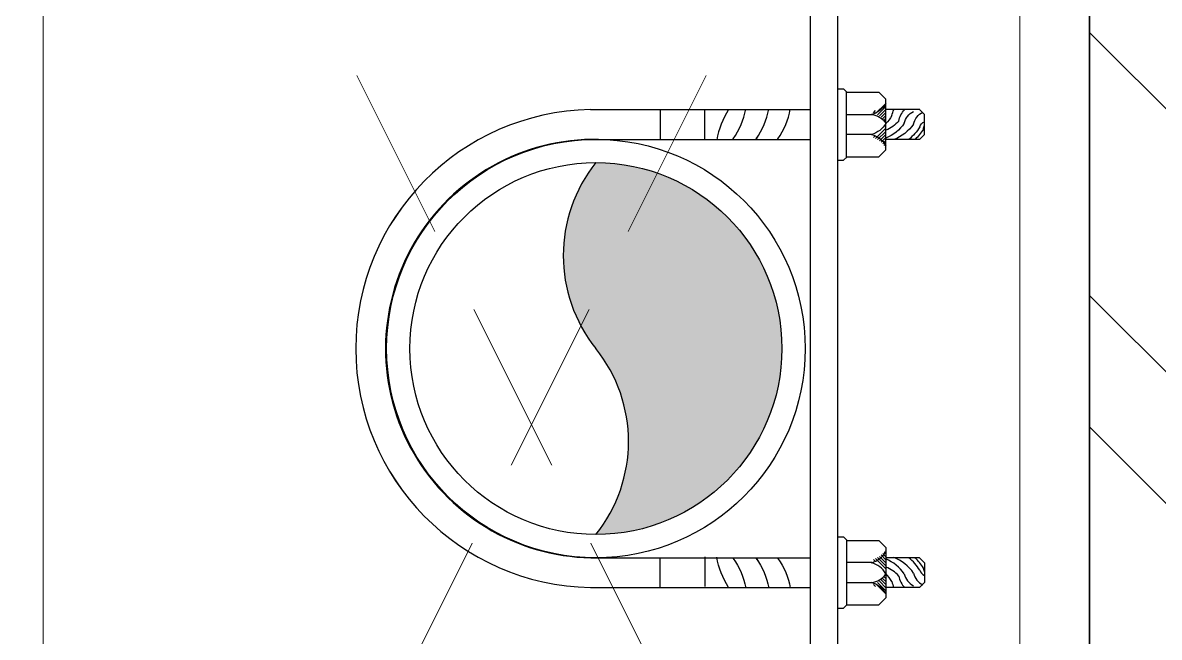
# Model space of a CAD drawing. Header units: inches. Extents: x -190799 to -189704, y -49100 to -46985.
# Drawn here: x -190488.08 to -190475.86, y -47964.9 to -47958.3 of the extents above; entities that cross this region are included whole.
import ezdxf

# ---------------------------------------------------------------- set-up
doc = ezdxf.new("R2010")
doc.units = ezdxf.units.IN
doc.header["$LTSCALE"] = 25
doc.header["$MEASUREMENT"] = 0
doc.linetypes.add('DASHED2', pattern=[0.375, 0.25, -0.125])
doc.layers.get('0').update_dxf_attribs({"lineweight": 0})
for name, color, linetype, lineweight in [('CWS', 180, 'Continuous', 18), ('elevation', 6, 'Continuous', 9), ('hidden', 7, 'DASHED2', 5), ('PLASTER LINE', 1, 'Continuous', 5), ('PP-WALL', 7, 'Continuous', 30), ('sechatch', 8, 'Continuous', 0), ('SH - ANGLE SUPPORT', 7, 'Continuous', 30)]:
    doc.layers.add(name, color=color, linetype=linetype, lineweight=lineweight)
doc.layers.add('SH - RWP', color=140, linetype='Continuous')

# ---------------------------------------------------------------- blocks, each defined once
blk = doc.blocks.new('*X19')
at = {"color": 0}
for p, q in [((113.7279130090329, 341.4162965511011), (114.3176786467903, 342.0060621888587)), ((113.6040440224238, 341.4692042597887), (113.7240518539459, 341.5892120913109)), ((113.8423566890578, 341.3539635358294), (114.318169125598, 341.8297759723697)), ((113.9481308900426, 341.2829610415177), (114.3186596044057, 341.6534897558808)), ((114.0456951115147, 341.2037485676931), (114.3191500832134, 341.4772035393918)), ((114.1352787081868, 341.1165554690687), (114.3196405620211, 341.3009173229029)), ((114.2169109186877, 341.0214109842728), (114.3201310408288, 341.1246311064139)), ((114.2904245531791, 340.9181479234677), (114.3206215196365, 340.948344889925))]:
    blk.add_line(p, q, dxfattribs=at)
blk = doc.blocks.new('rwp')
at = {"layer": 'SH - RWP', "lineweight": 30}
h = blk.add_hatch(color=256, dxfattribs=at)
edge = h.paths.add_edge_path()
edge.add_ellipse((-188950.0968138671, -47122.30944276684), major_axis=(1.131884257421873, -1.131884257421873), ratio=1, start_angle=96.33861705314149, end_angle=173.6613829461683, ccw=False)
edge.add_ellipse((-188951.0968138671, -47121.05951319105), major_axis=(-1.414213562374951, -1.414213562374951), ratio=0.9999999999973742, start_angle=-45.000000000959574, end_angle=135.0000000008091, ccw=False)
edge.add_ellipse((-188952.0968138671, -47119.80958361528), major_axis=(-1.131884257421873, -1.131884257421873), ratio=1, start_angle=6.338617053141469, end_angle=83.66138294415512)
at = {"layer": 'SH - ANGLE SUPPORT'}
for p, q in [((-188953.666458093, -47121.00095880189, -967.949206592016), (-188953.6664580929, -47123.36738670984, -967.949206592016)), ((-188953.6664580924, -47121.00102040151, -967.949206592016), (-188953.6664580924, -47123.36744830938, -967.949206592016)), ((-188953.346458093, -47121.07673970977, -967.949206592016), (-188953.346458093, -47123.36738670984, -967.949206592016)), ((-188953.3464580924, -47121.07680130939, -967.949206592016), (-188953.3464580924, -47123.36744830938, -967.949206592016)), ((-188948.8471924546, -47121.07673970977, -967.949206592016), (-188948.8471924546, -47123.36738670984, -967.949206592016)), ((-188948.8471924541, -47121.07680130939, -967.949206592016), (-188948.8471924541, -47123.36744830938, -967.949206592016)), ((-188948.5271924546, -47121.00095880189, -967.949206592016), (-188948.5271924547, -47123.36738670984, -967.949206592016)), ((-188948.5271924541, -47121.00102040151, -967.949206592016), (-188948.5271924541, -47123.36744830938, -967.949206592016)), ((-188953.666458093, -47121.74960115636, -967.949206592016), (-188953.346458093, -47121.74960115636, -967.949206592016)), ((-188953.6664580924, -47121.74966275599, -967.949206592016), (-188953.3464580924, -47121.74966275599, -967.949206592016)), ((-188948.5271924547, -47121.74960115636, -967.949206592016), (-188948.8471924546, -47121.74960115636, -967.949206592016)), ((-188948.5271924546, -47121.74960115636, -967.949206592016), (-188948.8471924546, -47121.74960115636, -967.949206592016)), ((-188948.5271924541, -47121.74966275599, -967.949206592016), (-188948.8471924541, -47121.74966275599, -967.949206592016)), ((-188948.5271924541, -47121.74966275599, -967.949206592016), (-188948.8471924541, -47121.74966275599, -967.949206592016)), ((-188953.3368398501, -47122.23073078197, -967.949206592016), (-188953.6568398502, -47122.23073078197, -967.949206592016)), ((-188953.3368398497, -47122.23079238168, -967.949206592016), (-188953.6568398497, -47122.23079238168, -967.949206592016)), ((-188948.8568106974, -47122.23073078197, -967.949206592016), (-188948.5368106973, -47122.23073078197, -967.949206592016)), ((-188948.8568106974, -47122.23073078197, -967.949206592016), (-188948.5368106973, -47122.23073078197, -967.949206592016)), ((-188948.8568106969, -47122.23079238168, -967.949206592016), (-188948.5368106969, -47122.23079238168, -967.949206592016)), ((-188948.8568106967, -47122.23079238168, -967.949206592016), (-188948.5368106969, -47122.23079238168, -967.949206592016)), ((-188953.8903525634, -47123.66232684848, -967.949206592016), (-188953.8903525634, -47123.72276761325, -967.949206592016)), ((-188953.8903525629, -47123.66238844811, -967.949206592016), (-188953.8903525629, -47123.7228292129, -967.949206592016)), ((-188953.1230232861, -47123.66232684848, -967.949206592016), (-188953.1230232861, -47123.72276761336, -967.949206592016)), ((-188953.1230232855, -47123.66238844811, -967.949206592016), (-188953.1230232855, -47123.7228292129, -967.949206592016)), ((-188949.0708570933, -47123.66232684848, -967.949206592016), (-188949.0708570933, -47123.72276761336, -967.949206592016)), ((-188949.0708570928, -47123.66238844811, -967.949206592016), (-188949.0708570928, -47123.7228292129, -967.949206592016)), ((-188948.3035278159, -47123.66232684848, -967.949206592016), (-188948.3035278159, -47123.72276761325, -967.949206592016)), ((-188948.3035278155, -47123.66238844811, -967.949206592016), (-188948.3035278155, -47123.7228292129, -967.949206592016)), ((-188953.8903525634, -47123.72276761325, -967.949206592016), (-188953.8576660083, -47123.75545416848, -967.949206592016)), ((-188953.8903525629, -47123.7228292129, -967.949206592016), (-188953.8576660078, -47123.75551576811, -967.949206592016)), ((-188953.1557098411, -47123.75545416848, -967.949206592016), (-188953.8576660083, -47123.75545416848, -967.949206592016)), ((-188953.1557098406, -47123.75551576811, -967.949206592016), (-188953.8576660078, -47123.75551576811, -967.949206592016)), ((-188953.8531016355, -47123.76033668287, -967.949206592016), (-188953.8531016355, -47124.10285181779, -967.949206592016)), ((-188953.8531016349, -47123.76039828252, -967.949206592016), (-188953.8531016349, -47124.10291341739, -967.949206592016)), ((-188953.6144727311, -47123.75545416848, -967.949206592016), (-188953.6144727311, -47124.02564460496, -967.949206592016)), ((-188953.6144727307, -47123.75551576811, -967.949206592016), (-188953.6144727307, -47124.02570620461, -967.949206592016)), ((-188953.3992218002, -47124.02622438787, -967.949206592016), (-188953.3992218002, -47123.75545416848, -967.949206592016)), ((-188953.3992217998, -47124.02628598752, -967.949206592016), (-188953.3992217998, -47123.75551576811, -967.949206592016)), ((-188953.1230232861, -47123.72276761336, -967.949206592016), (-188953.1605923556, -47123.76033668287, -967.949206592016)), ((-188953.1230232855, -47123.7228292129, -967.949206592016), (-188953.160592355, -47123.76039828252, -967.949206592016)), ((-188953.1605923556, -47123.76033668287, -967.949206592016), (-188953.1605923556, -47124.10285181779, -967.949206592016)), ((-188953.160592355, -47123.76039828252, -967.949206592016), (-188953.160592355, -47124.10291341739, -967.949206592016)), ((-188949.0708570933, -47123.72276761336, -967.949206592016), (-188949.0332880238, -47123.76033668287, -967.949206592016)), ((-188949.0708570928, -47123.7228292129, -967.949206592016), (-188949.0332880233, -47123.76039828252, -967.949206592016)), ((-188949.0381705383, -47123.75545416848, -967.949206592016), (-188948.3362143711, -47123.75545416848, -967.949206592016)), ((-188949.0381705376, -47123.75551576811, -967.949206592016), (-188948.3362143706, -47123.75551576811, -967.949206592016)), ((-188949.0332880238, -47123.76033668287, -967.949206592016), (-188949.0332880238, -47124.10285181779, -967.949206592016)), ((-188949.0332880233, -47123.76039828252, -967.949206592016), (-188949.0332880233, -47124.10291341739, -967.949206592016)), ((-188948.794658579, -47124.02622438787, -967.949206592016), (-188948.794658579, -47123.75545416848, -967.949206592016)), ((-188948.7946585786, -47124.02628598752, -967.949206592016), (-188948.7946585786, -47123.75551576811, -967.949206592016)), ((-188948.5794076482, -47123.75545416848, -967.949206592016), (-188948.5794076482, -47124.02564460496, -967.949206592016)), ((-188948.5794076477, -47123.75551576811, -967.949206592016), (-188948.5794076477, -47124.02570620461, -967.949206592016)), ((-188948.340778744, -47123.76033668287, -967.949206592016), (-188948.340778744, -47124.10285181779, -967.949206592016)), ((-188948.3407787434, -47123.76039828252, -967.949206592016), (-188948.3407787434, -47124.10291341739, -967.949206592016)), ((-188948.3035278159, -47123.72276761325, -967.949206592016), (-188948.3362143711, -47123.75545416848, -967.949206592016)), ((-188948.3035278155, -47123.7228292129, -967.949206592016), (-188948.3362143706, -47123.75551576811, -967.949206592016)), ((-188953.8531016355, -47124.10285181779, -967.949206592016), (-188953.7785997794, -47124.17735367376, -967.949206592016)), ((-188953.8531016349, -47124.10291341739, -967.949206592016), (-188953.7785997789, -47124.17741527341, -967.949206592016)), ((-188953.1605923556, -47124.10285181779, -967.949206592016), (-188953.2350942116, -47124.17735367376, -967.949206592016)), ((-188953.160592355, -47124.10291341739, -967.949206592016), (-188953.2350942111, -47124.17741527341, -967.949206592016)), ((-188949.0332880238, -47124.10285181779, -967.949206592016), (-188948.9587861678, -47124.17735367376, -967.949206592016)), ((-188949.0332880233, -47124.10291341739, -967.949206592016), (-188948.9587861673, -47124.17741527341, -967.949206592016)), ((-188948.340778744, -47124.10285181779, -967.949206592016), (-188948.4152806, -47124.17735367376, -967.949206592016)), ((-188948.3407787434, -47124.10291341739, -967.949206592016), (-188948.4152805994, -47124.17741527341, -967.949206592016)), ((-188953.2350942116, -47124.17735367376, -967.949206592016), (-188953.7785997794, -47124.17735367376, -967.949206592016)), ((-188953.2350942111, -47124.17741527341, -967.949206592016), (-188953.7785997789, -47124.17741527341, -967.949206592016)), ((-188953.6668469955, -47124.54101303458, -967.949206592016), (-188953.6668469955, -47124.17735367376, -967.949206592016)), ((-188953.6668469949, -47124.54107463418, -967.949206592016), (-188953.6668469949, -47124.17741527341, -967.949206592016)), ((-188953.3468469955, -47124.54097724138, -967.949206592016), (-188953.3468469955, -47124.17735367376, -967.949206592016)), ((-188953.346846995, -47124.54103884092, -967.949206592016), (-188953.346846995, -47124.17741527341, -967.949206592016)), ((-188948.9587861678, -47124.17735367376, -967.949206592016), (-188948.4152806, -47124.17735367376, -967.949206592016)), ((-188948.9587861673, -47124.17741527341, -967.949206592016), (-188948.4152805994, -47124.17741527341, -967.949206592016)), ((-188948.8470333838, -47124.54097724138, -967.949206592016), (-188948.8470333838, -47124.17735367376, -967.949206592016)), ((-188948.8470333834, -47124.54103884092, -967.949206592016), (-188948.8470333834, -47124.17741527341, -967.949206592016)), ((-188948.527033384, -47124.54101303458, -967.949206592016), (-188948.527033384, -47124.17735367376, -967.949206592016)), ((-188948.5270333833, -47124.54107463418, -967.949206592016), (-188948.5270333833, -47124.17741527341, -967.949206592016)), ((-188953.6668827888, -47124.54097724138, -967.949206592016), (-188953.6142599813, -47124.59360004868, -967.949206592016)), ((-188953.6668827882, -47124.54103884092, -967.949206592016), (-188953.6142599809, -47124.59366164831, -967.949206592016)), ((-188953.3994698029, -47124.59360004868, -967.949206592016), (-188953.6142599813, -47124.59360004868, -967.949206592016)), ((-188953.3994698023, -47124.59366164831, -967.949206592016), (-188953.6142599809, -47124.59366164831, -967.949206592016)), ((-188953.3468469955, -47124.54097724138, -967.949206592016), (-188953.3994698029, -47124.59360004868, -967.949206592016)), ((-188953.346846995, -47124.54103884092, -967.949206592016), (-188953.3994698023, -47124.59366164831, -967.949206592016)), ((-188948.8470333838, -47124.54097724138, -967.949206592016), (-188948.7944105765, -47124.59360004868, -967.949206592016)), ((-188948.8470333834, -47124.54103884092, -967.949206592016), (-188948.794410576, -47124.59366164831, -967.949206592016)), ((-188948.7944105765, -47124.59360004868, -967.949206592016), (-188948.579620398, -47124.59360004868, -967.949206592016)), ((-188948.794410576, -47124.59366164831, -967.949206592016), (-188948.5796203974, -47124.59366164831, -967.949206592016)), ((-188948.5269975907, -47124.54097724138, -967.949206592016), (-188948.579620398, -47124.59360004868, -967.949206592016)), ((-188948.5269975901, -47124.54103884092, -967.949206592016), (-188948.5796203974, -47124.59366164831, -967.949206592016))]:
    blk.add_line(p, q, dxfattribs=at)
at = {"layer": 'SH - ANGLE SUPPORT', "lineweight": 30, "ltscale": 30}
for centre, radius, start, end in [((-188951.0968252739, -47121.04743988637, -967.949206592016), 2.570053173803593, 1.03628795969257, 178.9637120403074), ((-188951.0968252733, -47121.04750148611, -967.949206592016), 2.570053173803593, 1.03628795968503, 178.963712040315), ((-188951.0968252738, -47121.04738671277, -967.949206592016), 2.249999999973499, 358.9648763292182, 180.8913035842331), ((-188951.0968252732, -47121.0474483124, -967.949206592016), 2.249999999973499, 358.9648763292032, 180.8913035842525)]:
    blk.add_arc(centre, radius, start, end, dxfattribs=at)
at = {"layer": 'SH - ANGLE SUPPORT', "extrusion": (0, 0, -1)}
for centre, major_axis, ratio, start_param, end_param in [((-188953.1266579546, -47123.39463167317, -967.949206592016), (0.7483036439644555, -0.7483036439644598), 0.9999999996438159, 3.391710508010214, 3.722963248040837), ((-188953.126657954, -47123.39469327271, -967.949206592016), (0.7483036439644577, -0.7483036439644576), 0.9999999996438159, 3.391710508017021, 3.722963248071372), ((-188953.8074735742, -47121.90446553976, -967.949206592016), (0.5499938548614092, -0.5499938548614123), 0.9999999996759106, 0.1632660789402746, 0.609270106304321), ((-188953.8074735738, -47121.9045271393, -967.949206592016), (0.5499938548614107, -0.5499938548614107), 0.9999999996759106, 0.1632660789402746, 0.6092701062936144), ((-188952.7983986465, -47123.31156215176, -967.949206592016), (0.6743739490639916, -0.6743739490639953), 0.9999995311078937, 3.304858807655224, 3.314800786636747), ((-188952.7983986459, -47123.31162375142, -967.949206592016), (0.6743739490639936, -0.6743739490639933), 0.9999995311078936, 3.304858807680375, 3.314800786634117), ((-188953.8074735742, -47122.15260376805, -967.949206592016), (0.5499938548614092, -0.5499938548614123), 0.9999999996759106, 0.1632660788972726, 0.609270106273636), ((-188953.8074735738, -47122.1526653677, -967.949206592016), (0.5499938548614107, -0.5499938548614107), 0.9999999996759106, 0.1632660788633934, 0.6092701062629294), ((-188952.7983986465, -47123.55970038017, -967.949206592016), (0.6743742929851441, 0.6743742929851401), 0.999999518227433, 4.875654981944805, 4.885596951981116), ((-188952.7983986459, -47123.55976197982, -967.949206592016), (0.6743742929851421, 0.6743742929851421), 0.9999995182274332, 4.875654981974916, 4.885596952011176), ((-188953.8074735742, -47122.38419913567, -967.949206592016), (0.5499938549968616, 0.5499938549968587), 0.9999999998192924, 1.734062405629884, 2.180066432845873), ((-188953.8074735738, -47122.38426073521, -967.949206592016), (0.5499938549968599, 0.5499938549968602), 0.9999999998192924, 1.734062405639007, 2.18006643293009), ((-188952.7983986465, -47123.79129574777, -967.949206592016), (0.6743742929851441, 0.6743742929851401), 0.999999518227433, 4.875654981949765, 4.885596951983746), ((-188952.7983986459, -47123.79135734731, -967.949206592016), (0.6743742929851421, 0.6743742929851421), 0.9999995182274332, 4.875654981947285, 4.885596952013805), ((-188949.0439751315, -47123.95348806639, -967.949206592016), (0.1836427452739949, 0.1836427452739939), 0.9999999999368012, 1.061026314161397, 1.819612572080839), ((-188949.0439751309, -47123.95354966598, -967.949206592016), (0.1836427452739943, 0.1836427452739944), 0.9999999999368012, 1.061026314482183, 1.819612572175653), ((-188948.5441608152, -47123.95348806639, -967.949206592016), (0.1836427452988976, -0.1836427452988986), 0.999999999796716, 1.317026384468443, 2.0805663391731), ((-188948.5441608147, -47123.95354966598, -967.949206592016), (0.1836427452988981, -0.1836427452988981), 0.9999999997967158, 1.317026384795895, 2.080566339319822), ((-188948.8006405043, -47123.99591065946, -967.949206592016), (0.1574100662167226, -0.1574100662167236), 0.9999999999492625, -0.6581166820425643, 0.1674448601498328), ((-188948.8006405038, -47123.99597225912, -967.949206592016), (0.1574100662167231, -0.1574100662167231), 0.9999999999492625, -0.6581166818591688, 0.1674448602460581), ((-188948.3299226793, -47123.95348806639, -967.949206592016), (0.1836427452739939, -0.1836427452739949), 0.9999999999368008, 1.32198008156326, 2.080566339281674), ((-188948.3299226788, -47123.95354966598, -967.949206592016), (0.1836427452739944, -0.1836427452739943), 0.9999999999368008, 1.32198008156326, 2.080566339086045), ((-188948.4266461518, -47124.10154468217, -967.949206592016), (0.3202001284227909, 0.3202001284227893), 0.9999999999894763, 2.954778906703427, 3.562597790643836), ((-188948.4266461512, -47124.10160628188, -967.949206592016), (0.32020012842279, 0.3202001284227902), 0.9999999999894763, 2.954778906786219, 3.562597790696368), ((-188948.4198675735, -47124.00436458047, -967.949206592016), (0.3174102309503301, 0.3174102309503283), 0.9999999999057578, 2.957247137274627, 3.531377346074381), ((-188948.4198675731, -47124.00442618009, -967.949206592016), (0.3174102309503291, 0.3174102309503292), 0.9999999999057578, 2.957247137262742, 3.531377346298223), ((-188948.4180220282, -47124.04943386157, -967.949206592016), (0.2498462547944103, 0.2498462547944089), 0.9999999997529784, 3.071035400043546, 3.556541279240993), ((-188948.4180220276, -47124.04949546119, -967.949206592016), (0.2498462547944095, 0.2498462547944096), 0.9999999997529783, 3.071035400037739, 3.556541279278682), ((-188948.3270008914, -47123.80572951908, -967.949206592016), (0.3609602734330835, -0.3609602734330856), 0.9999999985248337, 1.329768372036687, 1.540798847705387), ((-188948.3270008908, -47123.80579111868, -967.949206592016), (0.3609602734330845, -0.3609602734330845), 0.9999999985248337, 1.32976837205076, 1.540798847705387), ((-188948.6371630341, -47124.47928326397, -967.949206592016), (0.1705916076496879, 0.1705916076496869), 0.999999999760294, 5.688778807154859, 5.971833700017249), ((-188948.6371630334, -47124.47934486362, -967.949206592016), (0.1705916076496874, 0.1705916076496874), 0.999999999760294, 5.688778807389919, 5.971833700054205), ((-188948.71716431, -47124.55963857067, -967.949206592016), (0.134414760636515, 0.1344147606365142), 0.999999999943205, 5.728383428850945, 6.607487426763895), ((-188948.7171643096, -47124.5597001703, -967.949206592016), (0.1344147606365146, 0.1344147606365146), 0.999999999943205, 5.72838342841378, 6.607487426618772), ((-188948.695430473, -47124.55313844277, -967.949206592016), (0.1705916076887829, 0.1705916076887819), 0.9999999996600237, 5.688778807161095, 6.270402491436597), ((-188948.6954304725, -47124.5532000424, -967.949206592016), (0.1705916076887824, 0.1705916076887824), 0.9999999996600238, 5.688778806993591, 6.270402491376283), ((-188948.4492935954, -47124.10503722765, -967.949206592016), (0.3609602731301504, -0.3609602731301524), 0.9999999993591626, 1.329768371787923, 1.678717008267329), ((-188948.4492935949, -47124.10509882731, -967.949206592016), (0.3609602731301515, -0.3609602731301514), 0.9999999993591624, 1.329768371788388, 1.678717008386833), ((-188948.4726005044, -47124.14390854447, -967.949206592016), (0.3609602733034902, -0.3609602733034922), 0.9999999989039782, 1.329768371934727, 1.608853964360784), ((-188948.472600504, -47124.14397014413, -967.949206592016), (0.3609602733034912, -0.3609602733034912), 0.9999999989039782, 1.329768371976483, 1.608853964560186), ((-188948.7252744999, -47124.66127218498, -967.949206592016), (0.1348098848379319, -0.1348098848379327), 0.9999999999832394, 4.157022774563808, 5.034816392581106), ((-188948.7252744994, -47124.66133378464, -967.949206592016), (0.1348098848379323, -0.1348098848379323), 0.9999999999832394, 4.157022774644297, 5.034816392460339), ((-188948.7827626473, -47124.81746228939, -967.949206592016), (0.1705916081115291, -0.1705916081115301), 0.9999999983057132, 4.117982481218434, 4.309006795710234), ((-188948.7827626466, -47124.81752388901, -967.949206592016), (0.1705916081115296, -0.1705916081115296), 0.999999998305713, 4.117982481200848, 4.309006795710234), ((-188948.7475861446, -47124.6354748169, -967.949206592016), (0.070498842857397, 0.07049884285739659), 0.9999999987001685, 5.845023447305541, 6.635131608040659), ((-188948.747586144, -47124.63553641661, -967.949206592016), (0.0704988428573968, 0.0704988428573968), 0.9999999987001688, 5.845023447049522, 6.63513160759325)]:
    blk.add_ellipse(centre, major_axis=major_axis, ratio=ratio, start_param=start_param, end_param=end_param, dxfattribs=at)
at = {"layer": 'SH - ANGLE SUPPORT'}
for centre, major_axis, ratio, start_param, end_param in [((-188949.0669925931, -47123.39463167317, -967.949206592016), (-0.7483036439644599, -0.7483036439644554), 0.9999999996438159, 3.391710508000295, 3.722963247976156), ((-188949.066992593, -47123.39463167317, -967.949206592016), (-0.7483036439644599, -0.7483036439644554), 0.9999999996438159, 3.391710507966842, 3.722963247976156), ((-188949.0669925926, -47123.39469327271, -967.949206592016), (-0.7483036439644577, -0.7483036439644576), 0.9999999996438159, 3.391710508013618, 3.722963248048718), ((-188949.0669925925, -47123.39469327271, -967.949206592016), (-0.7483036439644577, -0.7483036439644576), 0.9999999996438159, 3.391710508013618, 3.722963248048718), ((-188949.3952519012, -47123.31156215176, -967.949206592016), (-0.6743739490639956, -0.6743739490639913), 0.9999995311078936, 3.304858807682855, 3.314800786628858), ((-188949.395251901, -47123.31156215176, -967.949206592016), (-0.6743739490639956, -0.6743739490639913), 0.9999995311078936, 3.304858807637689, 3.314800786573997), ((-188949.3952519006, -47123.31162375142, -967.949206592016), (-0.6743739490639936, -0.6743739490639933), 0.9999995311078936, 3.3048588076678, 3.314800786604057), ((-188949.3952519006, -47123.31162375142, -967.949206592016), (-0.6743739490639936, -0.6743739490639933), 0.9999995311078936, 3.3048588076678, 3.314800786604057), ((-188948.3861769733, -47121.90446553976, -967.949206592016), (-0.5499938548614123, -0.5499938548614092), 0.9999999996759106, 0.1632660789278965, 0.6092701063103915), ((-188948.3861769733, -47121.90446553976, -967.949206592016), (-0.5499938548614123, -0.5499938548614092), 0.9999999996759106, 0.1632660789278965, 0.6092701063103915), ((-188948.3861769728, -47121.9045271393, -967.949206592016), (-0.5499938548614107, -0.5499938548614107), 0.9999999996759106, 0.1632660789278965, 0.6092701062889785), ((-188948.3861769726, -47121.9045271393, -967.949206592016), (-0.5499938548614107, -0.5499938548614107), 0.9999999996759106, 0.1632660789711128, 0.6092701062982505), ((-188949.3952519012, -47123.55970038017, -967.949206592016), (-0.6743742929851401, 0.6743742929851441), 0.999999518227433, 4.875654981984836, 4.885596952016435), ((-188949.395251901, -47123.55970038017, -967.949206592016), (-0.6743742929851401, 0.6743742929851441), 0.999999518227433, 4.875654981974916, 4.885596952011175), ((-188949.3952519006, -47123.55976197982, -967.949206592016), (-0.6743742929851421, 0.6743742929851421), 0.9999995182274332, 4.875654981904773, 4.885596951996146), ((-188949.3952519006, -47123.55976197982, -967.949206592016), (-0.6743742929851421, 0.6743742929851421), 0.9999995182274332, 4.875654981904773, 4.885596951996146), ((-188948.3861769733, -47122.15260376805, -967.949206592016), (-0.5499938548614123, -0.5499938548614092), 0.9999999996759106, 0.1632660789278965, 0.6092701062889785), ((-188948.3861769733, -47122.15260376805, -967.949206592016), (-0.5499938548614123, -0.5499938548614092), 0.9999999996759106, 0.1632660789278965, 0.6092701062889785), ((-188948.3861769728, -47122.1526653677, -967.949206592016), (-0.5499938548614107, -0.5499938548614107), 0.9999999996759106, 0.1632660789094365, 0.609270106295049), ((-188948.3861769726, -47122.1526653677, -967.949206592016), (-0.5499938548614107, -0.5499938548614107), 0.9999999996759106, 0.1632660789341927, 0.609270106282908), ((-188949.3952519012, -47123.79129574777, -967.949206592016), (-0.6743742929851401, 0.6743742929851441), 0.999999518227433, 4.87565498196482, 4.885596952001405), ((-188949.395251901, -47123.79129574777, -967.949206592016), (-0.6743742929851401, 0.6743742929851441), 0.999999518227433, 4.87565498195986, 4.885596951996146), ((-188949.3952519006, -47123.79135734731, -967.949206592016), (-0.6743742929851421, 0.6743742929851421), 0.9999995182274332, 4.875654981924789, 4.885596951996146), ((-188949.3952519006, -47123.79135734731, -967.949206592016), (-0.6743742929851421, 0.6743742929851421), 0.9999995182274332, 4.875654981924789, 4.885596951996146), ((-188948.3861769733, -47122.38419913567, -967.949206592016), (-0.5499938549968584, 0.5499938549968617), 0.9999999998192924, 1.734062405617506, 2.180066432825894), ((-188948.3861769733, -47122.38419913567, -967.949206592016), (-0.5499938549968584, 0.5499938549968617), 0.9999999998192924, 1.734062405617506, 2.180066432825894), ((-188948.3861769728, -47122.38426073521, -967.949206592016), (-0.5499938549968599, 0.5499938549968602), 0.9999999998192924, 1.734062405642048, 2.180066432877992), ((-188948.3861769726, -47122.38426073521, -967.949206592016), (-0.5499938549968599, 0.5499938549968602), 0.9999999998192924, 1.734062405635966, 2.180066432841237), ((-188953.8639577001, -47123.95348806639, -967.949206592016), (-0.183642745273995, -0.1836427452739938), 0.9999999999368008, 1.321980081277932, 2.080566339260109), ((-188953.8639576996, -47123.95354966598, -967.949206592016), (-0.1836427452739944, -0.1836427452739943), 0.9999999999368008, 1.321980081617566, 2.080566339205425), ((-188953.3932398751, -47123.99591065946, -967.949206592016), (-0.1574100662167236, -0.1574100662167226), 0.9999999999492625, -0.6581166819626016, 0.1674448601924983), ((-188953.3932398746, -47123.99597225912, -967.949206592016), (-0.1574100662167231, -0.1574100662167231), 0.9999999999492625, -0.6581166819626016, 0.1674448601280432), ((-188953.6497195642, -47123.95348806639, -967.949206592016), (-0.1836427452988986, -0.1836427452988976), 0.999999999796716, 1.317026384605051, 2.080566339216231), ((-188953.6497195635, -47123.95354966598, -967.949206592016), (-0.1836427452988981, -0.1836427452988981), 0.9999999997967158, 1.317026384331836, 2.0805663391731), ((-188953.1499052479, -47123.95348806639, -967.949206592016), (-0.1836427452739938, 0.183642745273995), 0.9999999999368012, 1.061026314106713, 1.819612571890326), ((-188953.1499052474, -47123.95354966598, -967.949206592016), (-0.1836427452739943, 0.1836427452739944), 0.9999999999368012, 1.061026314259212, 1.819612572080839), ((-188953.5567173454, -47124.47928326397, -967.949206592016), (-0.1705916076496869, 0.1705916076496879), 0.999999999760294, 5.68877880723861, 5.971833700035727), ((-188953.5567173448, -47124.47934486362, -967.949206592016), (-0.1705916076496874, 0.1705916076496874), 0.999999999760294, 5.688778807306168, 5.971833700054205), ((-188953.8668794881, -47123.80572951908, -967.949206592016), (-0.3609602734330856, -0.3609602734330835), 0.9999999985248337, 1.329768372036687, 1.540798847650109), ((-188953.8668794875, -47123.80579111868, -967.949206592016), (-0.3609602734330845, -0.3609602734330845), 0.9999999985248337, 1.329768371781203, 1.540798847649254), ((-188953.7758583511, -47124.04943386157, -967.949206592016), (-0.2498462547944088, 0.2498462547944103), 0.9999999997529783, 3.071035399993753, 3.556541279311888), ((-188953.7758583507, -47124.04949546119, -967.949206592016), (-0.2498462547944095, 0.2498462547944096), 0.9999999997529783, 3.071035400084627, 3.556541279278682), ((-188953.7740128057, -47124.00436458047, -967.949206592016), (-0.3174102309503282, 0.3174102309503302), 0.9999999999057579, 2.957247137396159, 3.531377346333558), ((-188953.7740128052, -47124.00442618009, -967.949206592016), (-0.3174102309503291, 0.3174102309503292), 0.9999999999057578, 2.957247137268684, 3.531377346141322), ((-188953.7672342276, -47124.10154468217, -967.949206592016), (-0.3202001284227891, 0.3202001284227912), 0.9999999999894765, 2.954778906553248, 3.562597790696368), ((-188953.7672342271, -47124.10160628188, -967.949206592016), (-0.32020012842279, 0.3202001284227902), 0.9999999999894763, 2.954778906892884, 3.56259779089861), ((-188953.4984499064, -47124.55313844277, -967.949206592016), (-0.1705916076887818, 0.170591607688783), 0.9999999996600238, 5.68877880722726, 6.270402491376283), ((-188953.4984499059, -47124.5532000424, -967.949206592016), (-0.1705916076887823, 0.1705916076887825), 0.9999999996600238, 5.688778807193481, 6.270402491375513), ((-188953.4767160692, -47124.55963857067, -967.949206592016), (-0.1344147606365142, 0.134414760636515), 0.999999999943205, 5.728383428770293, 6.607487426642547), ((-188953.4767160688, -47124.5597001703, -967.949206592016), (-0.1344147606365146, 0.1344147606365146), 0.999999999943205, 5.728383428810619, 6.607487426932795), ((-188953.4686058794, -47124.66127218498, -967.949206592016), (-0.1348098848379327, -0.1348098848379319), 0.9999999999832394, 4.157022774693521, 5.034816392629314), ((-188953.4686058789, -47124.66133378464, -967.949206592016), (-0.1348098848379323, -0.1348098848379323), 0.9999999999832394, 4.157022774644297, 5.034816392291363), ((-188953.744586784, -47124.10503722765, -967.949206592016), (-0.3609602731301526, -0.3609602731301503), 0.9999999993591626, 1.32976837181607, 1.678717008386833), ((-188953.7445867833, -47124.10509882731, -967.949206592016), (-0.3609602731301515, -0.3609602731301514), 0.9999999993591624, 1.329768371871435, 1.678717008386833), ((-188953.7212798749, -47124.14390854447, -967.949206592016), (-0.3609602733034923, -0.3609602733034901), 0.9999999989039782, 1.329768372066336, 1.608853964617158), ((-188953.7212798744, -47124.14397014413, -967.949206592016), (-0.3609602733034912, -0.3609602733034912), 0.9999999989039782, 1.329768372066336, 1.608853964617158), ((-188953.4462942349, -47124.6354748169, -967.949206592016), (-0.07049884285739659, 0.070498842857397), 0.9999999987001685, 5.845023447367468, 6.635131607766639), ((-188953.4462942344, -47124.63553641661, -967.949206592016), (-0.0704988428573968, 0.0704988428573968), 0.9999999987001688, 5.845023447631804, 6.635131607766639), ((-188953.4111177321, -47124.81746228939, -967.949206592016), (-0.1705916081115301, -0.1705916081115291), 0.9999999983057132, 4.117982481619605, 4.309006795757587), ((-188953.4111177316, -47124.81752388901, -967.949206592016), (-0.1705916081115296, -0.1705916081115296), 0.999999998305713, 4.117982481585826, 4.309006795955818)]:
    blk.add_ellipse(centre, major_axis=major_axis, ratio=ratio, start_param=start_param, end_param=end_param, dxfattribs=at)
at = {"layer": 'SH - RWP', "lineweight": 30}
for radius in [2.25, 2]:
    blk.add_circle((-188951.0968138671, -47121.05951319105, -967.949206592016), radius, dxfattribs=at)
for centre, start, end in [((-188950.0968138671, -47122.30944276684, -967.949206592016), 51.33861705367175, 128.6613829463282), ((-188952.0968138671, -47119.80958361528, -967.949206592016), 231.3386170536718, 308.6613829463283)]:
    blk.add_arc(centre, 1.600726067880088, start, end, dxfattribs=at)
at = {"layer": 'SH - ANGLE SUPPORT', "extrusion": (0, 0, -1)}
for p, xscale, yscale, zscale, rotation in [((188890.0338178014, -47102.88456624368, 967.949206592016), 0.1862546400225255, 0.1862546399643179, -0.1862546400225255, 270.0000000000002), ((188890.0338178009, -47102.8846278433, 967.949206592016), 0.1862546400225255, 0.1862546400225255, -0.1862546400225255, 270), ((188889.7660575905, -47102.88514602656, 967.949206592016), 0.1862546400225255, 0.1862546399643179, -0.1862546400225255, 270.0000000000002), ((188889.76605759, -47102.88520762618, 967.949206592016), 0.1862546400225255, 0.1862546400225255, -0.1862546400225255, 270), ((189012.4278227889, -47102.88514602656, 967.949206592016), -0.1862546400225255, 0.1862546400225255, -0.1862546400003328, 90.00000000000017), ((189012.4278227884, -47102.88520762618, 967.949206592016), -0.1862546400225255, 0.1862546400225255, -0.1862546400225255, 89.99999999999997), ((189012.160062578, -47102.88456624368, 967.949206592016), -0.1862546400225255, 0.1862546400225255, -0.1862546400003328, 90.00000000000017), ((189012.1600625774, -47102.8846278433, 967.949206592016), -0.1862546400225255, 0.1862546400225255, -0.1862546400225255, 89.99999999999997)]:
    blk.add_blockref('*X19', p, dxfattribs=dict(at, xscale=xscale, yscale=yscale, zscale=zscale, rotation=rotation))

msp = doc.modelspace()

# ---------------------------------------------------------------- hatches: boundary and pattern name
at = {"layer": 'sechatch', "ltscale": 30}
h = msp.add_hatch(dxfattribs=at)
h.set_pattern_fill('ANSI32,_O', color=256, scale=8, angle=270)
h.set_pattern_definition([(315, (-190005.5472014655, -48317.74396592096), (2.121320343559643, 2.121320343559641), []), (315, (-190005.5472014655, -48319.15817948098), (2.121320343559643, 2.121320343559641), [])])
h.paths.add_polyline_path([(-190472.110429467, -47946.86745093936), (-190497.6104294672, -47946.86745093932), (-190497.610429467, -47951.36745093935), (-190476.610429467, -47951.36745093935), (-190476.610429467, -47973.86745093936), (-190488.610429467, -47973.86745093933), (-190488.610429467, -47978.36745093933), (-190410.6104294669, -47978.36745093933), (-190410.6104294669, -48018.86745093932), (-190406.1104294669, -48018.86745093932), (-190406.1104294669, -47978.36745093933), (-190389.610429467, -47978.36745093931), (-190389.6104294669, -47973.86745093931), (-190472.110429467, -47973.86745093933)])

# ---------------------------------------------------------------- linework, layer by layer
at = {"layer": 'elevation'}
msp.add_line((-190487.8604294671, -47973.11745093932), (-190487.860429467, -47952.11745093935), dxfattribs=at)
at = {"layer": 'hidden', "ltscale": 0.3}
for p, q in [((-190487.860429467, -47973.11745093932), (-190477.360429467, -47952.11745093935)), ((-190477.360429467, -47973.11745093932), (-190487.860429467, -47952.11745093935))]:
    msp.add_line(p, q, dxfattribs=at)
at = {"layer": 'PLASTER LINE', "ltscale": 30}
for p, q in [((-190477.360429467, -47952.11745093935), (-190477.360429467, -47973.11745093936)), ((-190477.360429467, -47973.11745093938), (-190477.360429467, -47952.11745093938))]:
    msp.add_line(p, q, dxfattribs=at)
at = {"layer": 'PP-WALL', "ltscale": 10}
for p, q in [((-190476.610429467, -47951.36745093935), (-190476.610429467, -47973.86745093933)), ((-190476.610429467, -47973.86745093938), (-190476.610429467, -47951.36745093935))]:
    msp.add_line(p, q, dxfattribs=at)
at = {"layer": 'SH - ANGLE SUPPORT'}
for points in [[(-190476.6110243102, -47972.41302064925), (-190479.6104399483, -47972.41301915552), (-190479.6104399483, -47951.36762990584), (-190476.610429467, -47951.36745093916)], [(-190476.6110241633, -47972.11808051065), (-190479.3154998096, -47972.11807916374), (-190479.3154998096, -47951.66255245022), (-190476.6104118722, -47951.66239107721)]]:
    msp.add_lwpolyline(points, dxfattribs=at)

# ---------------------------------------------------------------- block references
at = {"layer": 'CWS', "ltscale": 30, "rotation": 90}
msp.add_blockref('rwp', (-237602.9779498573, 140989.297305001, 967.949206592016), dxfattribs=at)

doc.saveas('drawing.dxf')
